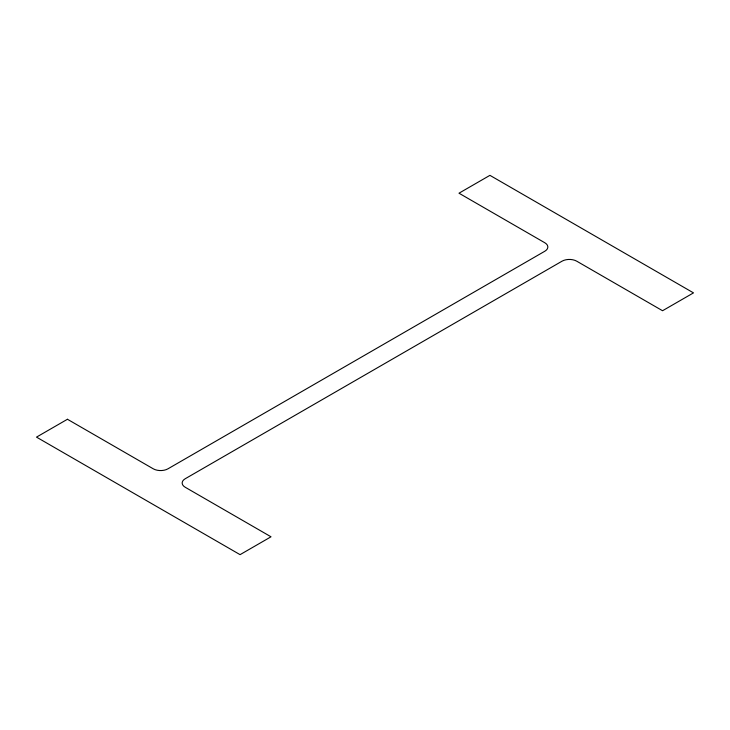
<?xml version="1.0" encoding="UTF-8"?>
<svg xmlns="http://www.w3.org/2000/svg" width="730" height="730" viewBox="0 0 730 730"><rect width="100%" height="100%" fill="white"/><g stroke="black" fill="none" stroke-linecap="round" stroke-linejoin="round"><path stroke-width="1.09" d="M67.443 419.266L36.5 437.124L240.07 554.654L271.012 536.796L185.201 487.248A10.412 6.013 0 0 1 185.201 478.752L562.018 261.194A10.412 6.013 0 0 1 576.746 261.194L662.557 310.734L693.5 292.876L489.93 175.346L458.988 193.204L544.799 242.752A10.412 6.013 0 0 1 544.799 251.248L167.982 468.806A10.412 6.013 0 0 1 153.254 468.806L67.443 419.266"/></g></svg>
